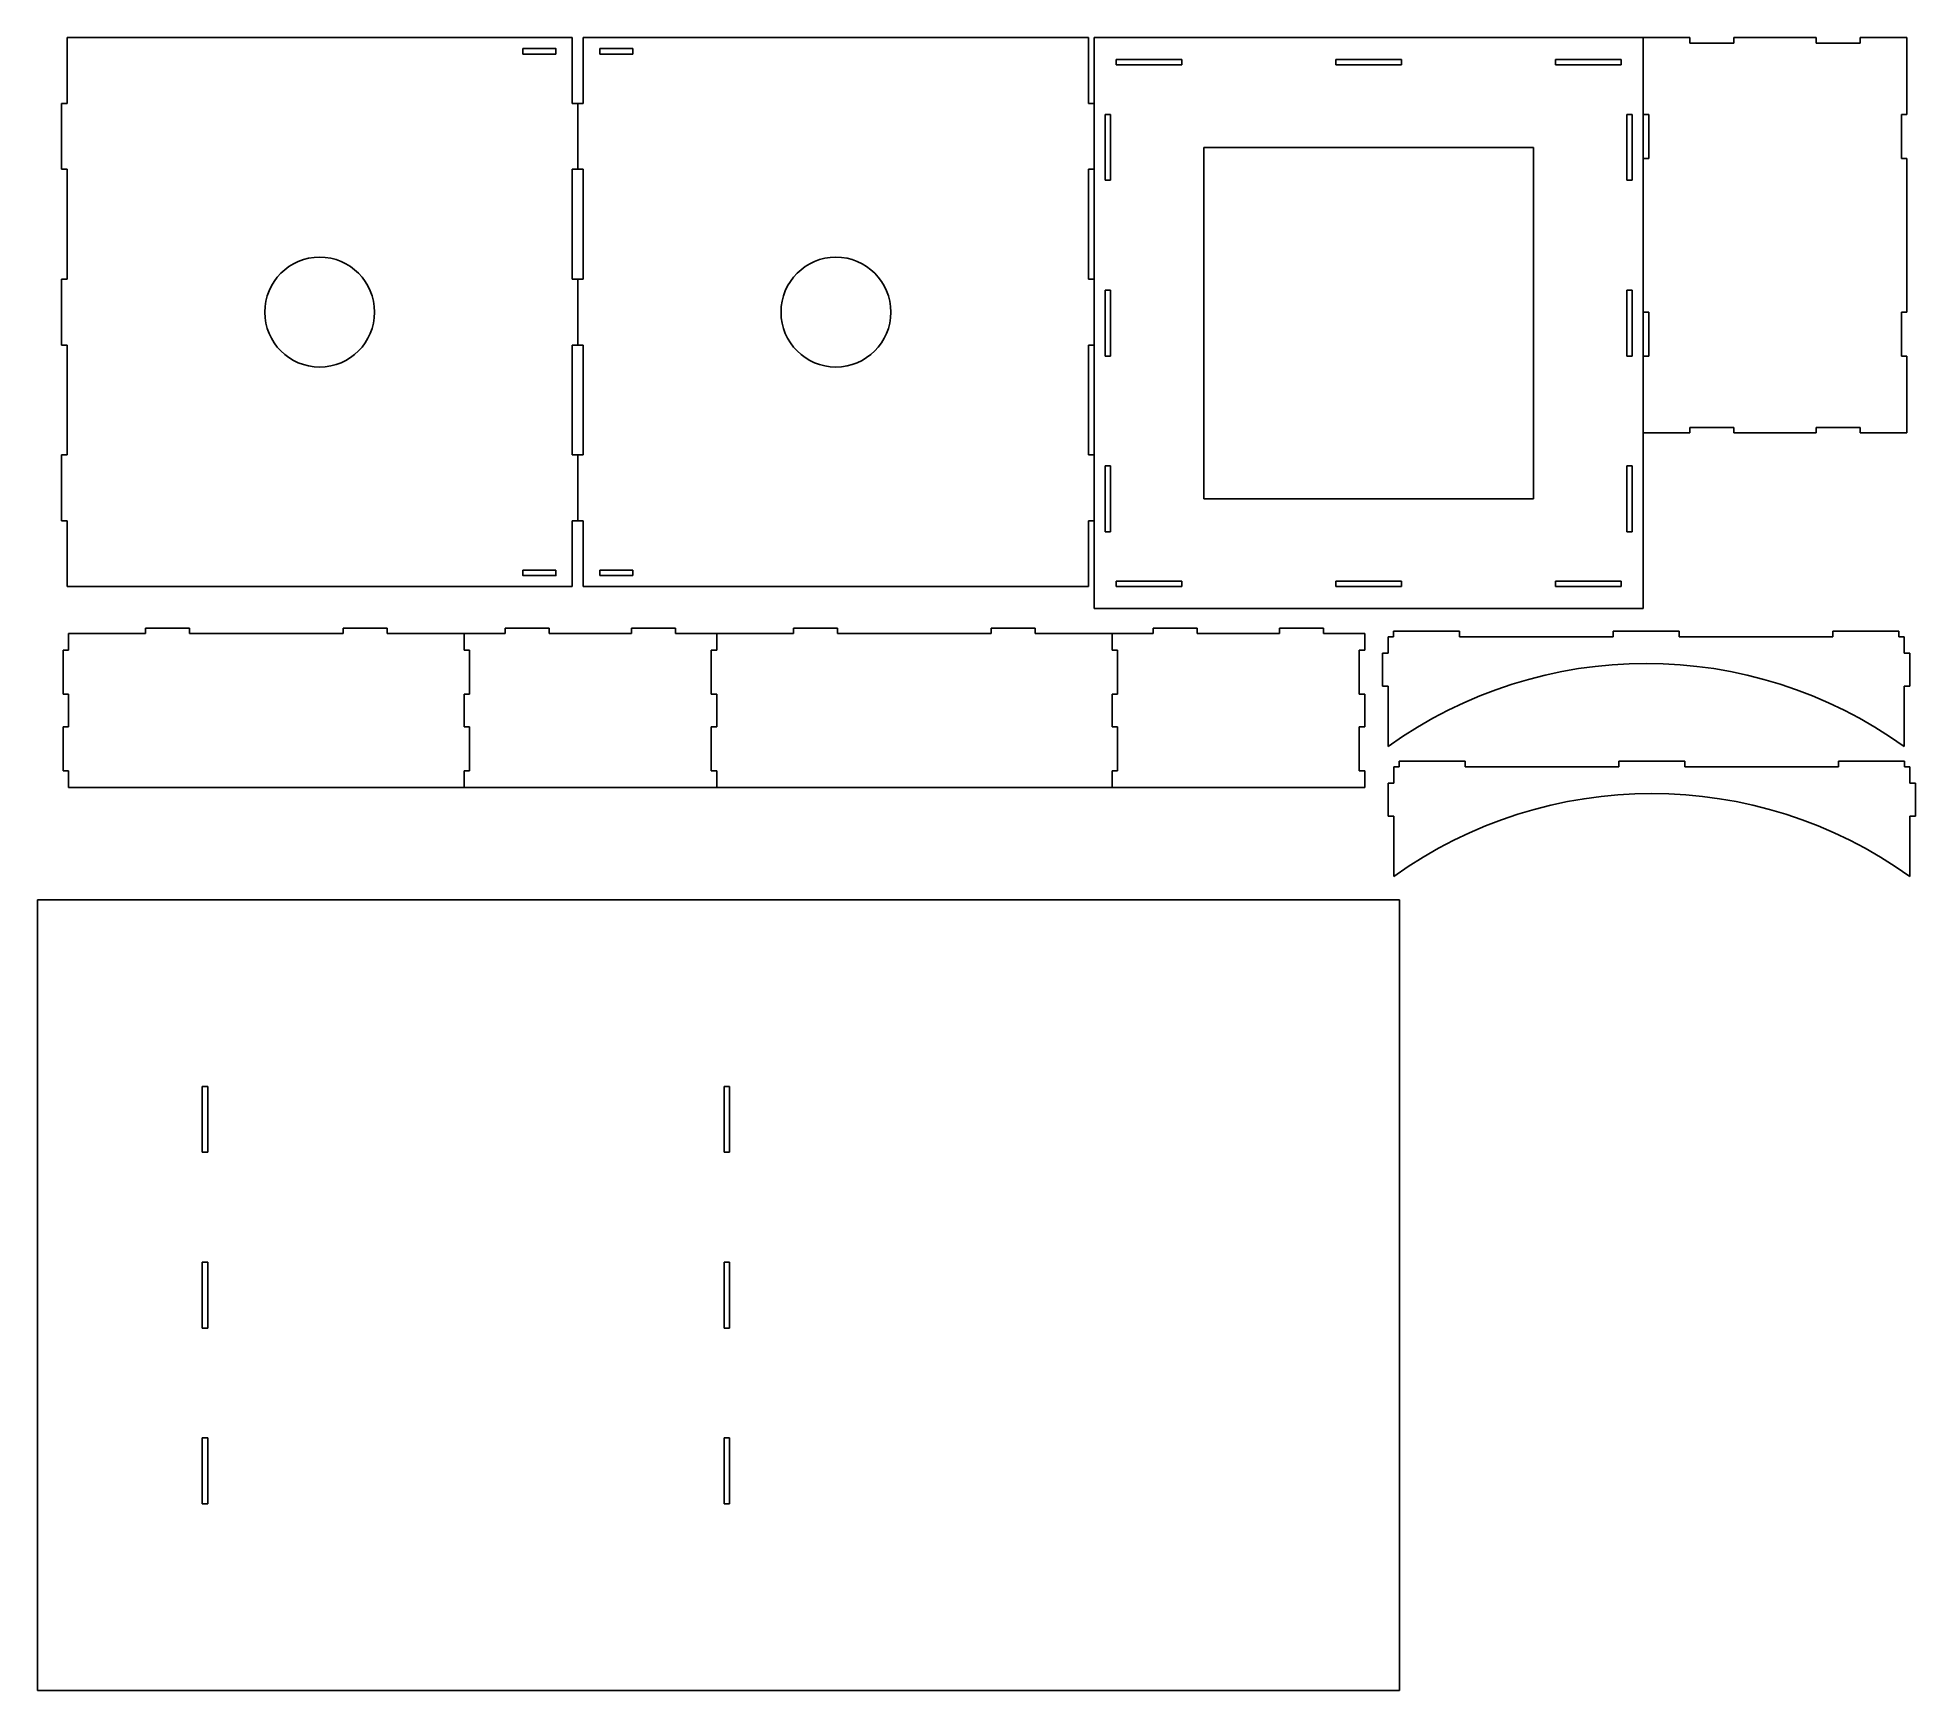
# Model space of a CAD drawing. Header units: millimetres. Extents: x 8342 to 9196, y 8717 to 9469.
import ezdxf

# ---------------------------------------------------------------- set-up
doc = ezdxf.new("R2010")
doc.units = ezdxf.units.MM

# ---------------------------------------------------------------- blocks, each defined once
blk = doc.blocks.new('A$C47d003f1')
for p, q in [((5, 52.5), (35, 52.5)), ((5, 52.5), (5, 50)), ((35, 52.5), (35, 50)), ((105, 52.5), (135, 52.5)), ((105, 52.5), (105, 50)), ((135, 52.5), (135, 50)), ((205, 52.5), (235, 52.5)), ((205, 52.5), (205, 50)), ((235, 52.5), (235, 50)), ((2.5, 50), (2.5, 42.5)), ((2.5, 50), (5, 50)), ((35, 50), (105, 50)), ((135, 50), (205, 50)), ((235, 50), (237.5, 50)), ((237.5, 50), (237.5, 42.5)), ((0, 42.5), (0, 27.5)), ((2.5, 42.5), (0, 42.5)), ((237.5, 42.5), (240, 42.5)), ((240, 42.5), (240, 27.5)), ((2.5, 27.5), (0, 27.5)), ((2.5, 27.5), (2.5, 0)), ((237.5, 27.5), (237.5, 0)), ((237.5, 27.5), (240, 27.5))]:
    blk.add_line(p, q)
blk.add_arc((120, -163.6), 201.42, 54.31328, 125.68672)

msp = doc.modelspace()

# ---------------------------------------------------------------- linework, layer by layer
for p, q in [((8354.95, 9469.2), (8354.95, 9439.2)), ((8584.95, 9469.2), (8354.95, 9469.2)), ((8584.95, 9469.2), (8584.95, 9439.2)), ((8589.95, 9469.2), (8589.95, 9439.2)), ((8589.95, 9469.2), (8819.95, 9469.2)), ((8612.45, 9464.2), (8597.45, 9464.2)), ((8597.45, 9464.2), (8597.45, 9461.7)), ((8612.45, 9461.7), (8612.45, 9464.2)), ((8819.95, 9469.2), (8819.95, 9439.2)), ((8822.45, 9469.2), (9093.7, 9469.2)), ((8822.45, 9209.2), (8822.45, 9469.2)), ((9072.45, 9469.2), (9072.45, 9209.2)), ((9093.7, 9469.2), (9093.7, 9466.7)), ((9113.7, 9466.7), (9093.7, 9466.7)), ((9113.7, 9469.2), (9151.2, 9469.2)), ((9113.7, 9469.2), (9113.7, 9466.7)), ((9151.2, 9469.2), (9151.2, 9466.7)), ((9151.2, 9466.7), (9171.2, 9466.7)), ((9171.2, 9469.2), (9171.2, 9466.7)), ((9171.2, 9469.2), (9192.45, 9469.2)), ((9192.45, 9434.2), (9192.45, 9469.2)), ((8597.45, 9461.7), (8612.45, 9461.7)), ((8832.45, 9456.7), (8832.45, 9459.2)), ((8832.45, 9459.2), (8862.45, 9459.2)), ((8832.45, 9456.7), (8862.45, 9456.7)), ((8862.45, 9456.7), (8862.45, 9459.2)), ((8962.45, 9459.2), (8932.45, 9459.2)), ((8932.45, 9456.7), (8932.45, 9459.2)), ((8962.45, 9456.7), (8932.45, 9456.7)), ((8962.45, 9456.7), (8962.45, 9459.2)), ((9032.45, 9456.7), (9032.45, 9459.2)), ((9062.45, 9459.2), (9032.45, 9459.2)), ((9062.45, 9456.7), (9032.45, 9456.7)), ((9062.45, 9456.7), (9062.45, 9459.2)), ((8352.45, 9439.2), (8352.45, 9409.2)), ((8352.45, 9439.2), (8354.95, 9439.2)), ((8589.95, 9439.2), (8584.95, 9439.2)), ((8587.45, 9439.2), (8587.45, 9409.2)), ((8822.45, 9439.2), (8819.95, 9439.2)), ((8829.95, 9434.2), (8827.45, 9434.2)), ((8827.45, 9434.2), (8827.45, 9404.2)), ((8829.95, 9434.2), (8829.95, 9404.2)), ((9064.95, 9434.2), (9067.45, 9434.2)), ((9064.95, 9434.2), (9064.95, 9404.2)), ((9067.45, 9434.2), (9067.45, 9404.2)), ((9074.95, 9434.2), (9072.45, 9434.2)), ((9074.95, 9434.2), (9074.95, 9414.2)), ((9189.95, 9434.2), (9192.45, 9434.2)), ((9189.95, 9434.2), (9189.95, 9414.2)), ((9022.45, 9419.2), (8872.45, 9419.2)), ((8872.45, 9419.2), (8872.45, 9259.2)), ((9022.45, 9259.2), (9022.45, 9419.2)), ((9074.95, 9414.2), (9072.45, 9414.2)), ((9189.95, 9414.2), (9192.45, 9414.2)), ((9192.45, 9344.2), (9192.45, 9414.2)), ((8352.45, 9409.2), (8354.95, 9409.2)), ((8354.95, 9409.2), (8354.95, 9359.2)), ((8584.95, 9409.2), (8584.95, 9359.2)), ((8589.95, 9409.2), (8584.95, 9409.2)), ((8589.95, 9409.2), (8589.95, 9359.2)), ((8822.45, 9409.2), (8819.95, 9409.2)), ((8819.95, 9409.2), (8819.95, 9359.2)), ((8829.95, 9404.2), (8827.45, 9404.2)), ((9064.95, 9404.2), (9067.45, 9404.2)), ((8352.45, 9359.2), (8352.45, 9329.2)), ((8352.45, 9359.2), (8354.95, 9359.2)), ((8589.95, 9359.2), (8584.95, 9359.2)), ((8587.45, 9359.2), (8587.45, 9329.2)), ((8822.45, 9359.2), (8819.95, 9359.2)), ((8827.45, 9354.2), (8827.45, 9324.2)), ((8829.95, 9354.2), (8827.45, 9354.2)), ((8829.95, 9354.2), (8829.95, 9324.2)), ((9064.95, 9354.2), (9064.95, 9324.2)), ((9064.95, 9354.2), (9067.45, 9354.2)), ((9067.45, 9354.2), (9067.45, 9324.2)), ((9074.95, 9344.2), (9072.45, 9344.2)), ((9074.95, 9324.2), (9074.95, 9344.2)), ((9189.95, 9344.2), (9192.45, 9344.2)), ((9189.95, 9324.2), (9189.95, 9344.2)), ((8352.45, 9329.2), (8354.95, 9329.2)), ((8354.95, 9329.2), (8354.95, 9279.2)), ((8584.95, 9329.2), (8584.95, 9279.2)), ((8589.95, 9329.2), (8584.95, 9329.2)), ((8589.95, 9329.2), (8589.95, 9279.2)), ((8822.45, 9329.2), (8819.95, 9329.2)), ((8819.95, 9329.2), (8819.95, 9279.2)), ((8829.95, 9324.2), (8827.45, 9324.2)), ((9064.95, 9324.2), (9067.45, 9324.2)), ((9074.95, 9324.2), (9072.45, 9324.2)), ((9189.95, 9324.2), (9192.45, 9324.2)), ((9192.45, 9289.2), (9192.45, 9324.2)), ((9072.45, 9289.2), (9093.7, 9289.2)), ((9113.7, 9291.7), (9093.7, 9291.7)), ((9093.7, 9289.2), (9093.7, 9291.7)), ((9113.7, 9289.2), (9113.7, 9291.7)), ((9113.7, 9289.2), (9151.2, 9289.2)), ((9151.2, 9291.7), (9171.2, 9291.7)), ((9151.2, 9289.2), (9151.2, 9291.7)), ((9171.2, 9289.2), (9171.2, 9291.7)), ((9171.2, 9289.2), (9192.45, 9289.2)), ((8352.45, 9279.2), (8352.45, 9249.2)), ((8352.45, 9279.2), (8354.95, 9279.2)), ((8589.95, 9279.2), (8584.95, 9279.2)), ((8587.45, 9279.2), (8587.45, 9249.2)), ((8822.45, 9279.2), (8819.95, 9279.2)), ((8829.95, 9274.2), (8827.45, 9274.2)), ((8827.45, 9244.2), (8827.45, 9274.2)), ((8829.95, 9244.2), (8829.95, 9274.2)), ((9064.95, 9274.2), (9067.45, 9274.2)), ((9064.95, 9244.2), (9064.95, 9274.2)), ((9067.45, 9244.2), (9067.45, 9274.2)), ((8872.45, 9259.2), (9022.45, 9259.2)), ((8352.45, 9249.2), (8354.95, 9249.2)), ((8354.95, 9249.2), (8354.95, 9219.2)), ((8584.95, 9249.2), (8584.95, 9219.2)), ((8589.95, 9249.2), (8584.95, 9249.2)), ((8589.95, 9249.2), (8589.95, 9219.2)), ((8822.45, 9249.2), (8819.95, 9249.2)), ((8819.95, 9249.2), (8819.95, 9219.2)), ((8829.95, 9244.2), (8827.45, 9244.2)), ((9064.95, 9244.2), (9067.45, 9244.2)), ((8597.45, 9226.7), (8612.45, 9226.7)), ((8597.45, 9224.2), (8597.45, 9226.7)), ((8612.45, 9224.2), (8597.45, 9224.2)), ((8612.45, 9226.7), (8612.45, 9224.2)), ((8584.95, 9219.2), (8354.95, 9219.2)), ((8589.95, 9219.2), (8819.95, 9219.2)), ((8832.45, 9221.7), (8832.45, 9219.2)), ((8832.45, 9221.7), (8862.45, 9221.7)), ((8832.45, 9219.2), (8862.45, 9219.2)), ((8862.45, 9221.7), (8862.45, 9219.2)), ((8962.45, 9221.7), (8932.45, 9221.7)), ((8932.45, 9221.7), (8932.45, 9219.2)), ((8962.45, 9219.2), (8932.45, 9219.2)), ((8962.45, 9221.7), (8962.45, 9219.2)), ((9032.45, 9221.7), (9032.45, 9219.2)), ((9062.45, 9221.7), (9032.45, 9221.7)), ((9062.45, 9219.2), (9032.45, 9219.2)), ((9062.45, 9221.7), (9062.45, 9219.2)), ((9072.45, 9209.2), (8822.45, 9209.2)), ((8355.67, 9197.8), (8390.67, 9197.8)), ((8355.67, 9197.8), (8355.67, 9190.3)), ((8390.67, 9200.3), (8390.67, 9197.8)), ((8390.67, 9200.3), (8410.67, 9200.3)), ((8410.67, 9200.3), (8410.67, 9197.8)), ((8410.67, 9197.8), (8480.67, 9197.8)), ((8480.67, 9200.3), (8480.67, 9197.8)), ((8500.67, 9200.3), (8480.67, 9200.3)), ((8500.67, 9200.3), (8500.67, 9197.8)), ((8500.67, 9197.8), (8554.42, 9197.8)), ((8535.67, 9197.8), (8535.67, 9190.3)), ((8574.42, 9200.3), (8554.42, 9200.3)), ((8554.42, 9197.8), (8554.42, 9200.3)), ((8574.42, 9197.8), (8574.42, 9200.3)), ((8611.92, 9197.8), (8574.42, 9197.8)), ((8611.92, 9200.3), (8631.92, 9200.3)), ((8611.92, 9197.8), (8611.92, 9200.3)), ((8631.92, 9197.8), (8631.92, 9200.3)), ((8685.67, 9197.8), (8631.92, 9197.8)), ((8650.67, 9197.8), (8650.67, 9190.3)), ((8685.67, 9200.3), (8685.67, 9197.8)), ((8685.67, 9200.3), (8705.67, 9200.3)), ((8705.67, 9200.3), (8705.67, 9197.8)), ((8705.67, 9197.8), (8775.67, 9197.8)), ((8775.67, 9200.3), (8775.67, 9197.8)), ((8795.67, 9200.3), (8775.67, 9200.3)), ((8795.67, 9200.3), (8795.67, 9197.8)), ((8795.67, 9197.8), (8849.42, 9197.8)), ((8830.67, 9197.8), (8830.67, 9190.3)), ((8869.42, 9200.3), (8849.42, 9200.3)), ((8849.42, 9197.8), (8849.42, 9200.3)), ((8869.42, 9197.8), (8869.42, 9200.3)), ((8869.42, 9197.8), (8906.92, 9197.8)), ((8906.92, 9200.3), (8926.92, 9200.3)), ((8906.92, 9197.8), (8906.92, 9200.3)), ((8926.92, 9197.8), (8926.92, 9200.3)), ((8926.92, 9197.8), (8945.67, 9197.8)), ((8945.67, 9197.8), (8945.67, 9190.3)), ((8958.75, 9198.91), (8988.75, 9198.91)), ((8958.75, 9198.91), (8958.75, 9196.41)), ((8988.75, 9198.91), (8988.75, 9196.41)), ((9058.75, 9198.91), (9088.75, 9198.91)), ((9058.75, 9198.91), (9058.75, 9196.41)), ((9088.75, 9198.91), (9088.75, 9196.41)), ((9158.75, 9198.91), (9188.75, 9198.91)), ((9158.75, 9198.91), (9158.75, 9196.41)), ((9188.75, 9198.91), (9188.75, 9196.41)), ((8353.17, 9190.3), (8353.17, 9170.3)), ((8355.67, 9190.3), (8353.17, 9190.3)), ((8535.67, 9190.3), (8538.17, 9190.3)), ((8538.17, 9190.3), (8538.17, 9170.3)), ((8650.67, 9190.3), (8648.17, 9190.3)), ((8648.17, 9190.3), (8648.17, 9170.3)), ((8830.67, 9190.3), (8833.17, 9190.3)), ((8833.17, 9190.3), (8833.17, 9170.3)), ((8943.17, 9190.3), (8943.17, 9170.3)), ((8945.67, 9190.3), (8943.17, 9190.3)), ((8956.25, 9196.41), (8956.25, 9188.91)), ((8956.25, 9196.41), (8958.75, 9196.41)), ((8988.75, 9196.41), (9058.75, 9196.41)), ((9088.75, 9196.41), (9158.75, 9196.41)), ((9188.75, 9196.41), (9191.25, 9196.41)), ((9191.25, 9196.41), (9191.25, 9188.91)), ((8953.75, 9188.91), (8953.75, 9173.91)), ((8956.25, 9188.91), (8953.75, 9188.91)), ((9191.25, 9188.91), (9193.75, 9188.91)), ((9193.75, 9188.91), (9193.75, 9173.91)), ((8956.25, 9173.91), (8953.75, 9173.91)), ((8956.25, 9173.91), (8956.25, 9146.41)), ((9191.25, 9173.91), (9191.25, 9146.41)), ((9191.25, 9173.91), (9193.75, 9173.91)), ((8355.67, 9170.3), (8353.17, 9170.3)), ((8355.67, 9170.3), (8355.67, 9155.3)), ((8535.67, 9170.3), (8535.67, 9155.3)), ((8535.67, 9170.3), (8538.17, 9170.3)), ((8650.67, 9170.3), (8648.17, 9170.3)), ((8650.67, 9170.3), (8650.67, 9155.3)), ((8830.67, 9170.3), (8833.17, 9170.3)), ((8830.67, 9170.3), (8830.67, 9155.3)), ((8945.67, 9170.3), (8943.17, 9170.3)), ((8945.67, 9170.3), (8945.67, 9155.3)), ((8353.17, 9135.3), (8353.17, 9155.3)), ((8355.67, 9155.3), (8353.17, 9155.3)), ((8535.67, 9155.3), (8538.17, 9155.3)), ((8538.17, 9155.3), (8538.17, 9135.3)), ((8648.17, 9135.3), (8648.17, 9155.3)), ((8650.67, 9155.3), (8648.17, 9155.3)), ((8830.67, 9155.3), (8833.17, 9155.3)), ((8833.17, 9135.3), (8833.17, 9155.3)), ((8943.17, 9155.3), (8943.17, 9135.3)), ((8945.67, 9155.3), (8943.17, 9155.3)), ((8355.67, 9135.3), (8353.17, 9135.3)), ((8355.67, 9135.3), (8355.67, 9127.8)), ((8535.67, 9135.3), (8535.67, 9127.8)), ((8535.67, 9135.3), (8538.17, 9135.3)), ((8650.67, 9135.3), (8648.17, 9135.3)), ((8650.67, 9135.3), (8650.67, 9127.8)), ((8830.67, 9135.3), (8830.67, 9127.8)), ((8830.67, 9135.3), (8833.17, 9135.3)), ((8945.67, 9135.3), (8943.17, 9135.3)), ((8945.67, 9135.3), (8945.67, 9127.8)), ((8355.67, 9127.8), (8945.67, 9127.8)), ((8341.53, 8716.65), (8341.53, 9076.65)), ((8341.53, 9076.65), (8961.53, 9076.65)), ((8961.53, 8716.65), (8961.53, 9076.65)), ((8419.03, 8991.65), (8416.53, 8991.65)), ((8416.53, 8991.65), (8416.53, 8961.65)), ((8419.03, 8991.65), (8419.03, 8961.65)), ((8654.03, 8991.65), (8656.53, 8991.65)), ((8654.03, 8991.65), (8654.03, 8961.65)), ((8656.53, 8991.65), (8656.53, 8961.65)), ((8419.03, 8961.65), (8416.53, 8961.65)), ((8654.03, 8961.65), (8656.53, 8961.65)), ((8416.53, 8911.65), (8416.53, 8881.65)), ((8419.03, 8911.65), (8416.53, 8911.65)), ((8419.03, 8911.65), (8419.03, 8881.65)), ((8654.03, 8911.65), (8654.03, 8881.65)), ((8654.03, 8911.65), (8656.53, 8911.65)), ((8656.53, 8911.65), (8656.53, 8881.65)), ((8419.03, 8881.65), (8416.53, 8881.65)), ((8654.03, 8881.65), (8656.53, 8881.65)), ((8419.03, 8831.65), (8416.53, 8831.65)), ((8416.53, 8801.65), (8416.53, 8831.65)), ((8419.03, 8801.65), (8419.03, 8831.65)), ((8654.03, 8831.65), (8656.53, 8831.65)), ((8654.03, 8801.65), (8654.03, 8831.65)), ((8656.53, 8801.65), (8656.53, 8831.65)), ((8419.03, 8801.65), (8416.53, 8801.65)), ((8654.03, 8801.65), (8656.53, 8801.65)), ((8961.53, 8716.65), (8341.53, 8716.65))]:
    msp.add_line(p, q)
for points in [[(8577.45, 9461.7), (8562.45, 9461.7), (8562.45, 9464.2), (8577.45, 9464.2)], [(8577.45, 9226.7), (8562.45, 9226.7), (8562.45, 9224.2), (8577.45, 9224.2)]]:
    msp.add_lwpolyline(points, close=True)
for centre in [(8469.95, 9344.2), (8704.95, 9344.2)]:
    msp.add_circle(centre, 25)
msp.add_arc((9073.75, 8982.81), 201.42, 54.31328, 125.68672)

# ---------------------------------------------------------------- block references
at = {"color": 244}
msp.add_blockref('A$C47d003f1', (8956.34, 9087.21), dxfattribs=at)

doc.saveas('drawing.dxf')
